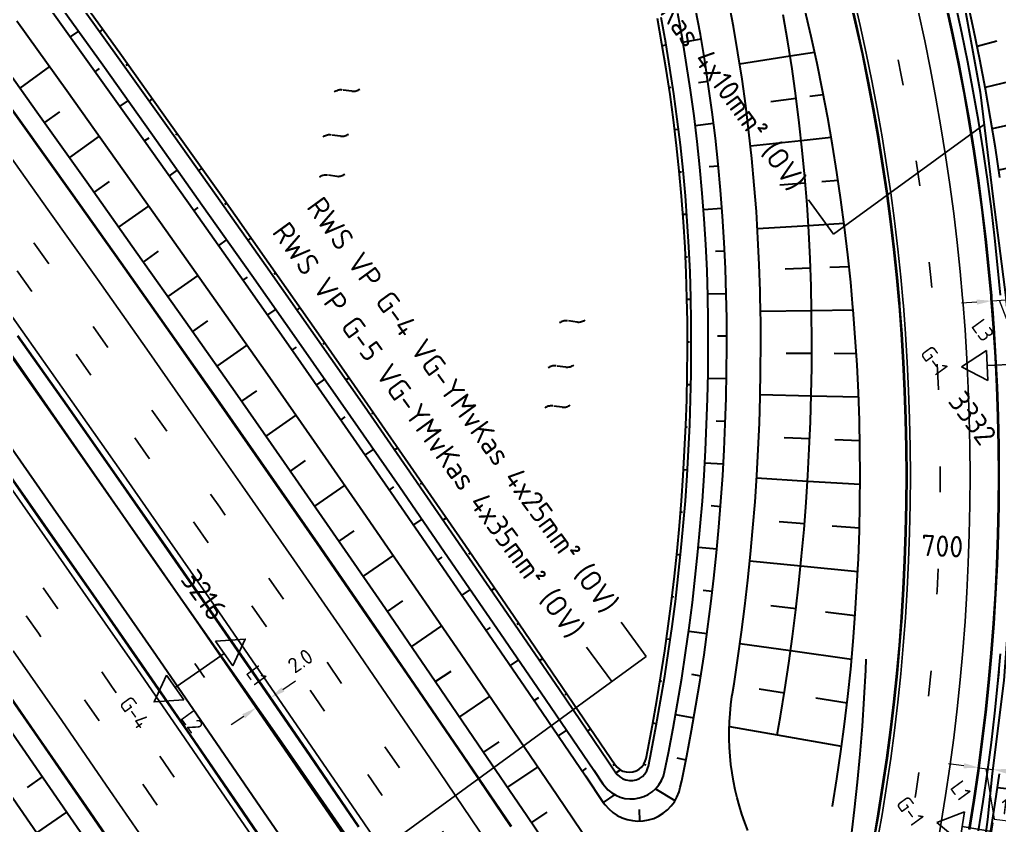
# Model space of a CAD drawing. Header units: metres. Extents: x 134219 to 139080, y 438661 to 444352.
# Drawn here: x 135551.9 to 135666.8, y 442924.6 to 443019.1 of the extents above; entities that cross this region are included whole.
import ezdxf
from ezdxf.enums import TextEntityAlignment as Align

# ---------------------------------------------------------------- set-up
doc = ezdxf.new("R2010")
doc.units = ezdxf.units.M
doc.linetypes.add('13strp', pattern=[4, 1, -3])
doc.linetypes.add('39strp', pattern=[12, 3, -9])
doc.layers.get('DEFPOINTS').update_dxf_attribs({"color": 193})
for name, color, linetype, lineweight in [('N-WE-KL-ET_LS_OV_ARMATUUR-S', 7, 'Continuous', 25), ('N-WE-KL-ET_LS_OV_ARMATUUR-T18', 1, 'Continuous', 25), ('N-WE-KL-ET_LS_OV_KABEL-G', 10, 'KL-LS-OV-N', 35), ('N-WE-KL-ET_LS_OV_KABEL-M', 7, 'Continuous', 18), ('N-WE-KL-ET_LS_OV_KABEL-T25', 7, 'Continuous', 25), ('Utd-geleiderail-nw', 8, 'glm a2ee v014$0$f2m40080', 35), ('Utd-ondergr-nw', 8, '13strp', 35)]:
    doc.layers.add(name, color=color, linetype=linetype, lineweight=lineweight)
doc.layers.add('N-WE-KL-ET_LS_OV_ARMATUUR-T25', color=2, linetype='Continuous')
doc.layers.add('Utd-weg-nw', color=8, linetype='Continuous')
doc.styles.add('alm a2ee v011$0$Iso-rtw', font='NLCS-ISO.ttf')
doc.styles.add('ISO18', font='NLCS-ISO.ttf')
doc.styles.add('ISO25', font='NLCS-ISO.ttf')
doc.styles.add('NLCS-ISO', font='NLCS-ISO.ttf')
doc.styles.add('NLCS_18', font='NLCS-ISO.ttf', dxfattribs={"height": 1.8})
doc.styles.add('NLCS_25', font='NLCS-ISO.ttf', dxfattribs={"height": 2.5})
doc.linetypes.add('glm a2ee v014$0$f2m40080', pattern='A,2,-1,[160,RTW.shx,S=0.5,R=0,X=0,Y=0],-1', length=4)
doc.linetypes.add('KL-LS-OV-N', pattern='A,4,-1,[103,NLCS.SHX,S=0.75,R=0,X=0,Y=0],-1,4,-1.5,["0V",Standard,S=1,R=0,X=0,Y=-0.5],-3', length=14.5)
doc.dimstyles.new('NLCS_t18_pijl_Dimension_l3_h1', dxfattribs={"dimtxt": 1.8, "dimasz": 1.8, "dimexe": 2, "dimexo": 2, "dimgap": 0.7, "dimtad": 1, "dimdec": 1, "dimzin": 0, "dimdsep": 46, "dimtxsty": 'NLCS_18', "dimcen": 2.5, "dimdle": 2, "dimclrd": 256, "dimclre": 256, "dimclrt": 256, "dimadec": 1, "dimazin": 0, "dimtfac": 1, "dimtdec": 1, "dimtofl": 0, "dimtmove": 1, "dimatfit": 0, "dimfxl": 0, "dimtolj": 1, "dimtzin": 0, "dimlwd": 18, "dimlwe": 18, "dimarcsym": 0})

# ---------------------------------------------------------------- blocks, each defined once
blk = doc.blocks.new('SKL-ET_OV_ARMATUUR_HD_NATRIUM_2x250W-SO (1)')
for points in [[(-3.49, -1.76), (-6.49, 0), (-3.49, 1.76)], [(-3.49, 1.76), (-3.49, -1.76)], [(3.49, -1.76), (6.49, 0), (3.49, 1.76)], [(3.49, 1.76), (3.49, -1.76)], [(-3.49, 0), (0, 0)], [(0, 1), (0, -1)], [(3.49, 0), (0, 0)]]:
    blk.add_lwpolyline(points)
at = {"layer": 'N-WE-KL-ET_LS_OV_ARMATUUR-T18', "style": 'NLCS-ISO', "flags": 1}
for tag, p in [('TYPE_ARMATUUR', (3.07, -6.82)), ('VERMOGEN_LAMP', (3.07, -10.61)), ('SPIEGELSTAND', (3.07, -14.39)), ('HOOGTE_LICHTMAST', (3.07, -18.17)), ('UITLEGGERHOEK', (3.07, -21.96)), ('TYPE_LICHTMAST', (3.07, -25.74)), ('BOTSVRIENDELIJK', (3.07, -29.53)), ('POSITIE_LICHTMAST', (3.07, -33.31)), ('KABELAANSLUITNG', (3.07, -37.1)), ('VOEDINGSPUNT', (3.07, -48.45))]:
    blk.add_attdef(tag, p, '', height=1.8, dxfattribs=at)
at = {"layer": 'N-WE-KL-ET_LS_OV_ARMATUUR-T18', "style": 'NLCS-ISO'}
for tag, p in [('FASE-AANSLUITING_1', (3.07, -40.88)), ('FASE-AANSLUITING_2', (3.07, -44.67)), ('GROEPSNUMMER', (3.07, -52.24))]:
    blk.add_attdef(tag, p, '', height=1.8, dxfattribs=at)
at = {"layer": 'N-WE-KL-ET_LS_OV_ARMATUUR-T25', "style": 'NLCS-ISO'}
for tag, p in [('MASTNUMMER', (3.07, 7.39)), ('TYPE_SYMBOOL', (3.07, 3.61))]:
    blk.add_attdef(tag, p, '', height=2.5, dxfattribs=at)
blk = doc.blocks.new('SKL-ET_OV_ARMATUUR_HD_NATRIUM_1x250W-SO (3)')
for p, q in [((6.49, 0), (3.49, 1.76)), ((3.49, -1.76), (6.49, 0))]:
    blk.add_line(p, q)
for points in [[(3.49, 1.76), (3.49, -1.76)], [(0, 1), (0, -1)], [(3.49, 0), (0, 0)]]:
    blk.add_lwpolyline(points)
at = {"layer": 'N-WE-KL-ET_LS_OV_ARMATUUR-T18', "style": 'ISO18', "flags": 1}
for tag, p in [('TYPE_ARMATUUR', (3.07, -6.82)), ('VERMOGEN_LAMP', (3.07, -10.61)), ('SPIEGELSTAND', (3.07, -14.39)), ('HOOGTE_LICHTMAST', (3.07, -18.17)), ('UITLEGGERHOEK', (3.07, -21.96)), ('TYPE_LICHTMAST', (3.07, -25.74)), ('BOTSVRIENDELIJK', (3.07, -29.53)), ('POSITIE_LICHTMAST', (3.07, -33.31)), ('KABELAANSLUITNG', (3.07, -37.1)), ('VOEDINGSPUNT', (3.07, -44.67))]:
    blk.add_attdef(tag, p, '', height=1.8, dxfattribs=at)
at = {"layer": 'N-WE-KL-ET_LS_OV_ARMATUUR-T18', "style": 'ISO18'}
for tag, p in [('FASE-AANSLUITING_1', (3.07, -40.88)), ('GROEPSNUMMER', (3.07, -48.45))]:
    blk.add_attdef(tag, p, '', height=1.8, dxfattribs=at)
at = {"layer": 'N-WE-KL-ET_LS_OV_ARMATUUR-T25', "style": 'ISO25'}
for tag, p in [('MASTNUMMER', (3.07, 7.39)), ('TYPE_SYMBOOL', (3.07, 3.61))]:
    blk.add_attdef(tag, p, '', height=2.5, dxfattribs=at)
blk = doc.blocks.new('*D458')
at = {"layer": 'DEFPOINTS', "color": 0, "transparency": 16777216}
for p in [(135581.29, 442939.57), (135579.66, 442938.45), (135579.66, 442938.45)]:
    blk.add_point(p, dxfattribs=at)
at = {"layer": 'N-WE-KL-ET_LS_OV_KABEL-M', "lineweight": 18, "transparency": 16777216}
for p, q in [((135581.29, 442939.57), (135580.16, 442941.22)), ((135579.66, 442938.45), (135578.53, 442940.1))]:
    blk.add_line(p, q, dxfattribs=at)
at = {"layer": 'N-WE-KL-ET_LS_OV_KABEL-M', "linetype": 'Continuous', "lineweight": 18, "transparency": 16777216}
for p, q in [((135582.77, 442940.59), (135584.26, 442941.61)), ((135578.17, 442937.43), (135576.69, 442936.42))]:
    blk.add_line(p, q, dxfattribs=at)
at = {"layer": 'N-WE-KL-ET_LS_OV_KABEL-M', "transparency": 16777216}
for points in [[(135582.6, 442940.84), (135582.94, 442940.34), (135581.29, 442939.57)], [(135578, 442937.68), (135578.34, 442937.19), (135579.66, 442938.45)]]:
    blk.add_solid(points, dxfattribs=at)
at = {"layer": 'N-WE-KL-ET_LS_OV_KABEL-M', "transparency": 16777216, "insert": (135584.82, 442943.94), "char_height": 1.8, "attachment_point": 5, "rotation": 34.4553, "style": 'NLCS_18'}
blk.add_mtext('\\A1;2.0', dxfattribs=at)
blk = doc.blocks.new('*D469')
at = {"layer": 'DEFPOINTS', "color": 0, "transparency": 16777216}
for p in [(135665.94, 442986.16), (135667.57, 442986.29), (135667.57, 442986.29)]:
    blk.add_point(p, dxfattribs=at)
at = {"layer": 'N-WE-KL-ET_LS_OV_KABEL-M', "linetype": 'Continuous', "lineweight": 18, "transparency": 16777216}
for p, q in [((135664.15, 442986.01), (135662.36, 442985.87)), ((135665.94, 442986.16), (135667.57, 442986.29)), ((135666.76, 442986.23), (135668.94, 442980.64)), ((135669.36, 442986.44), (135671.16, 442986.59)), ((135668.94, 442980.64), (135672.67, 442980.94))]:
    blk.add_line(p, q, dxfattribs=at)
at = {"layer": 'N-WE-KL-ET_LS_OV_KABEL-M', "lineweight": 18, "transparency": 16777216}
for p, q in [((135665.94, 442986.16), (135666.11, 442984.17)), ((135667.57, 442986.29), (135667.73, 442984.3))]:
    blk.add_line(p, q, dxfattribs=at)
at = {"layer": 'N-WE-KL-ET_LS_OV_KABEL-M', "transparency": 16777216}
for points in [[(135664.13, 442986.31), (135664.17, 442985.71), (135665.94, 442986.16)], [(135669.34, 442986.74), (135669.39, 442986.14), (135667.57, 442986.29)]]:
    blk.add_solid(points, dxfattribs=at)
at = {"layer": 'N-WE-KL-ET_LS_OV_KABEL-M', "transparency": 16777216, "insert": (135670.68, 442982.38), "char_height": 1.8, "attachment_point": 5, "rotation": 4.6684, "style": 'NLCS_18'}
blk.add_mtext('\\A1;1.6', dxfattribs=at)
blk = doc.blocks.new('*D470')
at = {"layer": 'DEFPOINTS', "color": 0, "transparency": 16777216}
for p in [(135664.42, 442931.41), (135666.02, 442931.2), (135666.02, 442931.2)]:
    blk.add_point(p, dxfattribs=at)
at = {"layer": 'N-WE-KL-ET_LS_OV_KABEL-M', "linetype": 'Continuous', "lineweight": 18, "transparency": 16777216}
for p, q in [((135662.64, 442931.64), (135660.85, 442931.87)), ((135664.42, 442931.41), (135666.02, 442931.2)), ((135665.22, 442931.3), (135666.2, 442925.38)), ((135667.81, 442930.97), (135669.59, 442930.74)), ((135666.2, 442925.38), (135669.91, 442924.9))]:
    blk.add_line(p, q, dxfattribs=at)
at = {"layer": 'N-WE-KL-ET_LS_OV_KABEL-M', "lineweight": 18, "transparency": 16777216}
for p, q in [((135664.42, 442931.41), (135664.17, 442929.42)), ((135666.02, 442931.2), (135665.77, 442929.22))]:
    blk.add_line(p, q, dxfattribs=at)
at = {"layer": 'N-WE-KL-ET_LS_OV_KABEL-M', "transparency": 16777216}
for points in [[(135662.68, 442931.94), (135662.6, 442931.34), (135664.42, 442931.41)], [(135667.85, 442931.27), (135667.77, 442930.67), (135666.02, 442931.2)]]:
    blk.add_solid(points, dxfattribs=at)
at = {"layer": 'N-WE-KL-ET_LS_OV_KABEL-M', "transparency": 16777216, "insert": (135668.26, 442926.73), "char_height": 1.8, "attachment_point": 5, "rotation": 352.6391, "style": 'NLCS_18'}
blk.add_mtext('\\A1;1.6', dxfattribs=at)
blk = doc.blocks.new('Dwm A2 aanvulling$0$A$C32883349')
at = {"layer": 'Utd-ondergr-nw'}
blk.add_line((-1.82, 0.37), (-2.44, 1.31), dxfattribs=at)
for centre, start, end in [((-3.53, 0.59), 33.3445, 123.3445), ((-0.72, 1.1), 213.3445, 303.3445)]:
    blk.add_arc(centre, 1.31, start, end, dxfattribs=at)

msp = doc.modelspace()

# ---------------------------------------------------------------- linework, layer by layer
at = {"layer": 'N-WE-KL-ET_LS_OV_KABEL-G', "flags": 128}
for points, elevation in [([(135028.79, 443628.21), (135029.43, 443628.5), (135031.21, 443626.78), (135031.77, 443626.04), (135031.72, 443624.46), (135052.28, 443604.28), (135079.83, 443576.7), (135079.68, 443576.86), (135107.02, 443546.27), (135128.47, 443521.4), (135135.83, 443512.88), (135160.14, 443483.99), (135177.3, 443462.48), (135198.67, 443435.94), (135200.35, 443433.58), (135206.96, 443425.68), (135215.59, 443414.76), (135229.59, 443396.5), (135246.51, 443374.99), (135246.49, 443375.01), (135294.88, 443312.89), (135333.29, 443263.09), (135371.73, 443213.18), (135406.65, 443167.97), (135427.92, 443140.4), (135453.98, 443108.38), (135454.93, 443105.99), (135457.2, 443102.6), (135480.28, 443072.39), (135496.14, 443052.17), (135531.45, 443005.87), (135550.73, 442980.13), (135566.75, 442957.09), (135582.35, 442934.84), (135591.75, 442921.24), (135600.66, 442908.47), (135623.1, 442873.1), (135810.94, 442567.72), (135811.57, 442566.24), (135890, 442440.49), (135917.51, 442397.79), (135918.36, 442396.37), (135921.31, 442391.57), (135924.12, 442387.09), (135993.39, 442276.1), (135998.09, 442268.15), (136009.98, 442249.34), (136029.66, 442217.44), (136035.64, 442207.92), (136051.53, 442183.81), (136063.88, 442163.96), (136083.42, 442134.87), (136087.68, 442128.39), (136098.45, 442110.21), (136094.16, 442107.28)], 1.81), ([(135534.25, 443194.91), (135548.63, 443183.68), (135562.68, 443172.28), (135575.34, 443161.79), (135583.92, 443154.39), (135599.1, 443139.3), (135612.36, 443124.54), (135619.45, 443115.24), (135626.08, 443105.74), (135632.93, 443095.16), (135638.73, 443085.11), (135643.41, 443076.02), (135645.64, 443070.97), (135648.99, 443063.2), (135654.23, 443050.37), (135657.48, 443040.93), (135660.37, 443031.63), (135662.15, 443023.75), (135664.54, 443010.62), (135666.07, 442998.1), (135667.54, 442986.57), (135668.36, 442978.22), (135668.73, 442965.04), (135668.21, 442953.88), (135667.34, 442941.62), (135665.96, 442930.74), (135665.4, 442925.32), (135664.56, 442918.86), (135663.37, 442912.71), (135661.63, 442905.85), (135660.04, 442900.28), (135659.23, 442899.5), (135649.78, 442871.84), (135635.93, 442842.83)], 2.21)]:
    msp.add_lwpolyline(points, dxfattribs=dict(at, elevation=elevation))
at = {"layer": 'N-WE-KL-ET_LS_OV_KABEL-T25'}
for p, q in [((135665, 443006.83), (135647.36, 442993.98)), ((135647.36, 442993.98), (135644.41, 442998.02)), ((135625.38, 442944.45), (135622.43, 442948.49)), ((135621.33, 442941.51), (135618.39, 442945.55)), ((135625.38, 442944.45), (135592.34, 442920.39))]:
    msp.add_line(p, q, dxfattribs=at)
at = {"layer": 'Utd-geleiderail-nw', "linetype": 'Continuous', "flags": 128}
for points in [[(135666.92, 442986.83), (135666.63, 442990.03), (135666.27, 442993.5), (135665.86, 442996.96), (135665.4, 443000.42), (135664.89, 443003.87), (135664.34, 443007.31), (135663.74, 443010.74), (135663.09, 443014.17), (135662.39, 443017.58), (135661.65, 443020.99)], [(135550.03, 442980.92), (135555.8, 442972.74), (135561.55, 442964.55), (135567.28, 442956.34), (135572.98, 442948.12), (135578.67, 442939.89), (135584.34, 442931.64), (135589.98, 442923.38)], [(135550.73, 442969.18), (135556.47, 442961), (135562.19, 442952.8), (135567.89, 442944.59), (135573.56, 442936.37), (135579.22, 442928.14), (135584.86, 442919.89)], [(135666.63, 442941.29), (135666.94, 442944.76)], [(135649.05, 442920.23), (135649.06, 442920.57), (135649.41, 442923.19), (135649.53, 442924.13), (135649.81, 442926.45), (135650.16, 442929.72), (135650.47, 442932.99), (135650.73, 442936.27), (135650.95, 442939.55), (135651.12, 442942.83), (135651.17, 442944.14)], [(135664.34, 442924.02), (135664.89, 442927.45), (135665.4, 442930.9), (135665.86, 442934.36), (135666.27, 442937.82), (135666.63, 442941.29), (135666.76, 442942.7)]]:
    msp.add_lwpolyline(points, dxfattribs=at)
at = {"layer": 'Utd-ondergr-nw', "linetype": 'Continuous', "flags": 128}
for points in [[(135441.37, 443086), (135447.04, 443078.57), (135453.06, 443070.65), (135459.05, 443062.72), (135465.03, 443054.77), (135470.98, 443046.8), (135476.91, 443038.82), (135482.83, 443030.83), (135488.72, 443022.82), (135494.6, 443014.79), (135500.45, 443006.75), (135506.28, 442998.7), (135508.61, 442995.47), (135509.19, 442994.67), (135512.1, 442990.63), (135517.89, 442982.55), (135523.66, 442974.45), (135529.42, 442966.34), (135535.15, 442958.21), (135540.86, 442950.07), (135546.55, 442941.92), (135552.22, 442933.75), (135557.88, 442925.57), (135563.51, 442917.37)], [(135438.95, 443082.09), (135443.62, 443075.97), (135449.63, 443068.06), (135455.62, 443060.13), (135461.58, 443052.19), (135467.53, 443044.23), (135473.46, 443036.26), (135479.37, 443028.27), (135485.25, 443020.27), (135491.12, 443012.26), (135496.97, 443004.23), (135502.8, 442996.18), (135505.12, 442992.96), (135505.7, 442992.15), (135508.6, 442988.12), (135514.39, 442980.05), (135520.16, 442971.96), (135525.91, 442963.86), (135531.63, 442955.74), (135537.34, 442947.61), (135543.02, 442939.46), (135548.69, 442931.3), (135554.33, 442923.13)], [(135547.55, 443040.96), (135553.47, 443032.79), (135555.83, 443029.51), (135554.81, 443027.54), (135557.76, 443023.45), (135563.63, 443015.25), (135569.49, 443007.04), (135575.32, 442998.81), (135581.14, 442990.57), (135586.93, 442982.31), (135592.7, 442974.04), (135598.45, 442965.76), (135604.18, 442957.46), (135609.89, 442949.15), (135615.58, 442940.82), (135621.25, 442932.48), (135621.74, 442931.76)], [(135551.5, 443031.36), (135553.86, 443028.09), (135554.45, 443027.28), (135557.39, 443023.18), (135563.27, 443014.99), (135569.12, 443006.78), (135574.95, 442998.55), (135580.77, 442990.31), (135586.56, 442982.06), (135592.33, 442973.79), (135598.08, 442965.5), (135603.81, 442957.21), (135609.52, 442948.89), (135615.21, 442940.57), (135620.88, 442932.23), (135621.83, 442930.82)], [(135549.88, 443030.19), (135552.24, 443026.92), (135552.82, 443026.11), (135555.77, 443022.02), (135561.64, 443013.82), (135567.49, 443005.62), (135573.32, 442997.4), (135579.13, 442989.16), (135584.92, 442980.91), (135590.69, 442972.64), (135596.44, 442964.37), (135602.17, 442956.07), (135607.87, 442947.76), (135613.56, 442939.44), (135619.22, 442931.11), (135620.31, 442929.5)], [(135551.87, 443025.42), (135554.81, 443021.33), (135560.68, 443013.14), (135566.53, 443004.93), (135572.36, 442996.71), (135578.17, 442988.48), (135583.96, 442980.23), (135589.72, 442971.97), (135595.47, 442963.69), (135601.19, 442955.4), (135606.9, 442947.1), (135612.58, 442938.78), (135618.25, 442930.44), (135620.35, 442927.34)], [(135652.18, 442923.67), (135652.58, 442925.99), (135653.11, 442929.27), (135653.59, 442932.55), (135654.03, 442935.85), (135654.42, 442939.15), (135654.77, 442942.45), (135655.07, 442945.76), (135655.32, 442949.07), (135655.53, 442952.38), (135655.69, 442955.7), (135655.8, 442959.02), (135655.87, 442962.34), (135655.9, 442965.66), (135655.87, 442968.98), (135655.8, 442972.3), (135655.69, 442975.62), (135655.53, 442978.94), (135655.32, 442982.25), (135655.07, 442985.56), (135655.05, 442985.83), (135654.77, 442988.87), (135654.42, 442992.18), (135654.03, 442995.47), (135653.6, 442998.77), (135653.11, 443002.05), (135652.58, 443005.33), (135652.01, 443008.6), (135651.39, 443011.87), (135650.73, 443015.12), (135650.02, 443018.36), (135649.26, 443021.6)], [(135652.25, 442923.65), (135652.65, 442925.98), (135653.18, 442929.26), (135653.66, 442932.54), (135654.1, 442935.84), (135654.49, 442939.14), (135654.84, 442942.44), (135655.13, 442945.75), (135655.39, 442949.06), (135655.6, 442952.38), (135655.76, 442955.7), (135655.87, 442959.02), (135655.94, 442962.34), (135655.97, 442965.66), (135655.94, 442968.98), (135655.87, 442972.3), (135655.76, 442975.62), (135655.6, 442978.94), (135655.39, 442982.26), (135655.14, 442985.57), (135655.12, 442985.83), (135654.84, 442988.88), (135654.49, 442992.18), (135654.1, 442995.48), (135653.66, 442998.78), (135653.18, 443002.06), (135652.65, 443005.34), (135652.08, 443008.62), (135651.46, 443011.88), (135650.8, 443015.13), (135650.09, 443018.38), (135649.33, 443021.62)], [(135620.35, 442927.34), (135620.56, 442927.05), (135620.99, 442926.58), (135621.46, 442926.16), (135621.99, 442925.81), (135622.56, 442925.53), (135623.15, 442925.33), (135623.77, 442925.2), (135624.4, 442925.15), (135625.03, 442925.18), (135625.66, 442925.28), (135626.26, 442925.47), (135626.84, 442925.73), (135627.37, 442926.06), (135627.87, 442926.46), (135628.3, 442926.92), (135628.68, 442927.42), (135628.99, 442927.97), (135629.23, 442928.56), (135629.38, 442929.11), (135629.54, 442929.87), (135630.13, 442932.81), (135630.69, 442935.76), (135631.21, 442938.71), (135631.7, 442941.68), (135632.16, 442944.65), (135632.58, 442947.64), (135632.96, 442950.62), (135633.31, 442953.62), (135633.62, 442956.62), (135633.9, 442959.63), (135634.14, 442962.64), (135634.35, 442965.66), (135634.52, 442968.69), (135634.65, 442971.72), (135634.75, 442974.75), (135634.81, 442977.79), (135634.83, 442980.83), (135634.82, 442983.87), (135634.82, 442984.12), (135634.77, 442986.92), (135634.67, 442989.97), (135634.53, 442993.02), (135634.34, 442996.08), (135634.1, 442999.13), (135633.82, 443002.18), (135633.49, 443005.22), (135633.12, 443008.27), (135632.7, 443011.31), (135632.24, 443014.35), (135631.73, 443017.38), (135631.17, 443020.41)], [(135637.3, 442924.06), (135636.94, 442924.99), (135636.61, 442925.94), (135636.31, 442926.89), (135636.05, 442927.86), (135635.82, 442928.83), (135635.62, 442929.81), (135635.45, 442930.8), (135635.32, 442931.79), (135635.22, 442932.78), (135635.15, 442933.78), (135635.12, 442934.78), (135635.11, 442935.78), (135635.15, 442936.78), (135635.21, 442937.78), (135635.31, 442938.77), (135635.44, 442939.76), (135635.5, 442940.11), (135635.68, 442941.24), (135636.14, 442944.27), (135636.56, 442947.3), (135636.95, 442950.35), (135637.3, 442953.4), (135637.62, 442956.45), (135637.9, 442959.52), (135638.14, 442962.59), (135638.35, 442965.66), (135638.51, 442968.74), (135638.65, 442971.83), (135638.74, 442974.92), (135638.8, 442978.01), (135638.82, 442981.11), (135638.81, 442984.21), (135638.8, 442984.45), (135638.75, 442987.31), (135638.64, 442990.42), (135638.49, 442993.52), (135638.3, 442996.63), (135638.05, 442999.73), (135637.77, 443002.84), (135637.43, 443005.94), (135637.05, 443009.04), (135636.62, 443012.14), (135636.14, 443015.23), (135635.62, 443018.32), (135635.05, 443021.4)], [(135663.25, 442924.19), (135663.8, 442927.62), (135664.31, 442931.06), (135664.76, 442934.5), (135665.17, 442937.94), (135665.53, 442941.4), (135665.85, 442944.85), (135666.11, 442948.32), (135666.33, 442951.78), (135666.5, 442955.25), (135666.62, 442958.72), (135666.69, 442962.19), (135666.72, 442965.66), (135666.69, 442969.13), (135666.62, 442972.6), (135666.5, 442976.07), (135666.33, 442979.54), (135666.11, 442983), (135665.85, 442986.46), (135665.83, 442986.74), (135665.54, 442989.92), (135665.18, 442993.37), (135664.77, 442996.82), (135664.31, 443000.26), (135663.81, 443003.7), (135663.26, 443007.13), (135662.66, 443010.54), (135662.01, 443013.96), (135661.31, 443017.36), (135660.57, 443020.75)], [(135663.32, 442924.18), (135663.87, 442927.61), (135664.38, 442931.05), (135664.83, 442934.49), (135665.24, 442937.94), (135665.6, 442941.39), (135665.92, 442944.85), (135666.18, 442948.31), (135666.4, 442951.78), (135666.57, 442955.25), (135666.69, 442958.72), (135666.76, 442962.19), (135666.79, 442965.66), (135666.76, 442969.13), (135666.69, 442972.6), (135666.57, 442976.07), (135666.4, 442979.54), (135666.18, 442983.01), (135665.92, 442986.47), (135665.9, 442986.74), (135665.61, 442989.93), (135665.25, 442993.38), (135664.84, 442996.83), (135664.38, 443000.27), (135663.88, 443003.71), (135663.32, 443007.14), (135662.72, 443010.56), (135662.08, 443013.97), (135661.38, 443017.37), (135660.64, 443020.76)], [(135666.84, 443000.62), (135666.33, 443004.09), (135665.77, 443007.55), (135665.16, 443011), (135664.51, 443014.45), (135663.81, 443017.88), (135663.06, 443021.31)], [(135620.31, 442929.5), (135620.51, 442929.23), (135620.89, 442928.82), (135621.33, 442928.46), (135621.82, 442928.17), (135622.34, 442927.95), (135622.89, 442927.81), (135623.45, 442927.75), (135624.01, 442927.76), (135624.57, 442927.86), (135625.11, 442928.03), (135625.62, 442928.28), (135626.09, 442928.59), (135626.51, 442928.97), (135626.87, 442929.41), (135627.17, 442929.89), (135627.39, 442930.4), (135627.54, 442930.94), (135627.98, 442933.14), (135628.54, 442936.06), (135629.06, 442938.99), (135629.54, 442941.92), (135629.99, 442944.87), (135630.41, 442947.82), (135630.79, 442950.77), (135631.14, 442953.74), (135631.45, 442956.71), (135631.72, 442959.69), (135631.97, 442962.67), (135632.17, 442965.66), (135632.34, 442968.66), (135632.47, 442971.66), (135632.57, 442974.66), (135632.64, 442977.67), (135632.66, 442980.68), (135632.65, 442983.69), (135632.65, 442983.93), (135632.6, 442986.71), (135632.51, 442989.73), (135632.37, 442992.75), (135632.18, 442995.77), (135631.95, 442998.8), (135631.68, 443001.82), (135631.35, 443004.83), (135630.99, 443007.85), (135630.58, 443010.86), (135630.12, 443013.87), (135629.62, 443016.87), (135629.07, 443019.87)], [(135621.74, 442931.76), (135621.99, 442931.46), (135622.3, 442931.21), (135622.65, 442931.02), (135623.04, 442930.91), (135623.44, 442930.88), (135623.83, 442930.93), (135624.21, 442931.05), (135624.56, 442931.25), (135624.86, 442931.52), (135625.1, 442931.83), (135625.27, 442932.19), (135625.36, 442932.49), (135625.56, 442933.51), (135626.11, 442936.4), (135626.63, 442939.29), (135627.11, 442942.19), (135627.56, 442945.1), (135627.97, 442948.02), (135628.35, 442950.95), (135628.69, 442953.88), (135629, 442956.81), (135629.28, 442959.76), (135629.52, 442962.71), (135629.72, 442965.66), (135629.89, 442968.62), (135630.03, 442971.59), (135630.13, 442974.56), (135630.19, 442977.53), (135630.22, 442980.51), (135630.21, 442983.49), (135630.21, 442983.73), (135630.16, 442986.47), (135630.07, 442989.46), (135629.94, 442992.45), (135629.76, 442995.44), (135629.53, 442998.42), (135629.26, 443001.41), (135628.94, 443004.39), (135628.58, 443007.38), (135628.18, 443010.35), (135627.73, 443013.33), (135627.23, 443016.3), (135626.69, 443019.26)], [(135621.83, 442930.82), (135621.98, 442930.63), (135622.28, 442930.34), (135622.62, 442930.12), (135623, 442929.97), (135623.41, 442929.9), (135623.81, 442929.91), (135624.21, 442929.99), (135624.59, 442930.16), (135624.93, 442930.39), (135625.21, 442930.68), (135625.44, 442931.03), (135625.59, 442931.4), (135625.63, 442931.57), (135626.01, 442933.44), (135626.56, 442936.34), (135627.07, 442939.24), (135627.56, 442942.14), (135628, 442945.06), (135628.42, 442947.98), (135628.8, 442950.91), (135629.14, 442953.85), (135629.45, 442956.79), (135629.73, 442959.74), (135629.97, 442962.7), (135630.17, 442965.66), (135630.34, 442968.63), (135630.48, 442971.6), (135630.57, 442974.58), (135630.64, 442977.56), (135630.67, 442980.54), (135630.66, 442983.53), (135630.66, 442983.76), (135630.61, 442986.52), (135630.52, 442989.51), (135630.38, 442992.5), (135630.2, 442995.5), (135629.98, 442998.49), (135629.7, 443001.48), (135629.39, 443004.47), (135629.03, 443007.46), (135628.62, 443010.45), (135628.17, 443013.43), (135627.67, 443016.4), (135627.13, 443019.38)], [(135640.75, 442935.26), (135641.14, 442937.47), (135641.64, 442940.57), (135642.11, 442943.68), (135642.54, 442946.8), (135642.94, 442949.93), (135643.29, 442953.06), (135643.61, 442956.2), (135643.9, 442959.35), (135644.14, 442962.5), (135644.35, 442965.66), (135644.51, 442968.82), (135644.64, 442971.99), (135644.74, 442975.17), (135644.79, 442978.34), (135644.81, 442981.52), (135644.78, 442984.71), (135644.78, 442984.96), (135644.72, 442987.89), (135644.61, 442991.08), (135644.45, 442994.27), (135644.24, 442997.46), (135643.99, 443000.65), (135643.68, 443003.83), (135643.33, 443007.02), (135642.93, 443010.2), (135642.49, 443013.38), (135641.99, 443016.55), (135641.45, 443019.72)], [(135647.22, 442926.86), (135647.23, 442926.89), (135647.74, 442930.1), (135648.21, 442933.31), (135648.64, 442936.52), (135649.02, 442939.75), (135649.36, 442942.98), (135649.65, 442946.21), (135649.9, 442949.44), (135650.1, 442952.68), (135650.26, 442955.93), (135650.38, 442959.17), (135650.44, 442962.41), (135650.47, 442965.66), (135650.44, 442968.91), (135650.38, 442972.15), (135650.26, 442975.4), (135650.11, 442978.64), (135649.9, 442981.88), (135649.66, 442985.11), (135649.63, 442985.37), (135649.36, 442988.35), (135649.03, 442991.57), (135648.64, 442994.8), (135648.22, 442998.01), (135647.75, 443001.23), (135647.23, 443004.43), (135646.67, 443007.63), (135646.06, 443010.82), (135645.42, 443014), (135644.72, 443017.17), (135643.99, 443020.33)], [(135551.56, 443018.99), (135557.43, 443010.81), (135563.27, 443002.62), (135569.09, 442994.4), (135574.9, 442986.18), (135580.68, 442977.94), (135586.44, 442969.69), (135592.18, 442961.42), (135597.9, 442953.13), (135603.6, 442944.84), (135609.28, 442936.52), (135614.94, 442928.2), (135620.57, 442919.86)], [(135558.79, 443017.8), (135557.83, 443017.11)], [(135561.3, 443017.72), (135561.67, 443017.99)], [(135548.07, 443016.48), (135553.93, 443008.31), (135559.77, 443000.12), (135565.58, 442991.92), (135571.38, 442983.7), (135577.16, 442975.47), (135582.91, 442967.23), (135588.65, 442958.97), (135594.36, 442950.69), (135600.05, 442942.41), (135605.73, 442934.1), (135611.38, 442925.79), (135617.01, 442917.46)], [(135627.71, 443016.14), (135627.27, 443016.07)], [(135627.71, 443016.14), (135627.27, 443016.07)], [(135627.71, 443016.14), (135627.27, 443016.07)], [(135629.68, 443016.5), (135631.82, 443016.87)], [(135666.5, 443016.6), (135664.2, 443015.99)], [(135546.24, 443015.17), (135552.1, 443007), (135557.93, 442998.82), (135563.75, 442990.62), (135569.54, 442982.41), (135575.31, 442974.18), (135581.06, 442965.94), (135586.8, 442957.69), (135592.51, 442949.42), (135598.2, 442941.13), (135603.87, 442932.84), (135609.51, 442924.52)], [(135546.3, 443015.21), (135552.16, 443007.04), (135557.99, 442998.86), (135563.8, 442990.66), (135569.6, 442982.45), (135575.37, 442974.22), (135581.12, 442965.98), (135586.85, 442957.73), (135592.56, 442949.46), (135598.25, 442941.17), (135603.92, 442932.88), (135609.57, 442924.56)], [(135636.33, 443013.97), (135642.25, 443014.89)], [(135642.25, 443014.89), (135645.12, 443015.33)], [(135555.41, 443013.63), (135551.91, 443011.12)], [(135564.4, 443013.79), (135564.58, 443013.92)], [(135561.22, 443013.39), (135560.74, 443013.05)], [(135670.03, 443012.36), (135665.13, 443011.17)], [(135628.28, 443011.17), (135628.06, 443011.14)], [(135628.28, 443011.17), (135628.06, 443011.14)], [(135628.28, 443011.17), (135628.06, 443011.14)], [(135631.53, 443011.77), (135632.61, 443011.93)], [(135644.56, 443010.15), (135646.15, 443010.36)], [(135564.61, 443009.66), (135563.65, 443008.98)], [(135567.12, 443009.59), (135567.48, 443009.85)], [(135640, 443009.55), (135642.97, 443009.94)], [(135556.57, 443008.31), (135554.82, 443007.06)], [(135631.13, 443006.71), (135633.28, 443006.98)], [(135668.57, 443006.91), (135665.97, 443006.32)], [(135561.23, 443005.48), (135557.73, 443002.99)], [(135570.2, 443005.64), (135570.38, 443005.77)], [(135629.17, 443006.25), (135628.73, 443006.2)], [(135629.17, 443006.25), (135628.73, 443006.2)], [(135629.17, 443006.25), (135628.73, 443006.2)], [(135567.03, 443005.25), (135566.55, 443004.91)], [(135637.6, 443004.33), (135643.56, 443004.98)], [(135643.56, 443004.98), (135647.07, 443005.36)], [(135632.76, 443001.9), (135633.84, 443002.01)], [(135672.22, 443002.6), (135666.71, 443001.47)], [(135570.4, 443001.51), (135569.44, 443000.83)], [(135572.91, 443001.43), (135573.28, 443001.69)], [(135629.5, 443001.26), (135629.28, 443001.24)], [(135629.5, 443001.26), (135629.28, 443001.24)], [(135629.5, 443001.26), (135629.28, 443001.24)], [(135562.38, 443000.16), (135560.63, 442998.91)], [(135641.06, 442999.75), (135644.04, 443000)], [(135645.96, 443000.16), (135647.88, 443000.32)], [(135575.98, 442997.48), (135576.17, 442997.61)], [(135567.03, 442997.32), (135563.52, 442994.83)], [(135572.81, 442997.1), (135572.33, 442996.76)], [(135630.14, 442996.3), (135629.69, 442996.27)], [(135630.14, 442996.3), (135629.69, 442996.27)], [(135630.14, 442996.3), (135629.69, 442996.27)], [(135632.1, 442996.86), (135634.26, 442997.03)], [(135644.4, 442995.01), (135648.58, 442995.27)], [(135638.42, 442994.65), (135644.4, 442995.01)], [(135576.18, 442993.35), (135575.21, 442992.67)], [(135578.68, 442993.27), (135579.05, 442993.53)], [(135568.16, 442991.99), (135566.41, 442990.75)], [(135633.49, 442991.98), (135634.57, 442992.04)], [(135630.21, 442991.3), (135629.99, 442991.29)], [(135630.21, 442991.3), (135629.99, 442991.29)], [(135630.21, 442991.3), (135629.99, 442991.29)], [(135581.74, 442989.31), (135581.93, 442989.44)], [(135641.66, 442989.91), (135644.65, 442990.02)], [(135646.91, 442990.1), (135649.17, 442990.19)], [(135572.8, 442989.14), (135569.29, 442986.67)], [(135578.58, 442988.93), (135578.09, 442988.59)], [(135632.59, 442986.98), (135634.76, 442987.04)], [(135630.62, 442986.31), (135630.17, 442986.3)], [(135630.62, 442986.31), (135630.17, 442986.3)], [(135630.62, 442986.31), (135630.17, 442986.3)], [(135581.93, 442985.17), (135580.96, 442984.5)], [(135584.43, 442985.09), (135584.8, 442985.35)], [(135638.79, 442984.93), (135644.78, 442985.02)], [(135644.78, 442985.02), (135649.66, 442985.09)], [(135573.93, 442983.82), (135572.17, 442982.58)], [(135551.65, 442982.06), (135557.42, 442973.88), (135563.17, 442965.69), (135568.9, 442957.48), (135574.61, 442949.25), (135580.3, 442941.01), (135585.97, 442932.76), (135591.62, 442924.49)], [(135551.7, 442982.1), (135557.48, 442973.92), (135563.23, 442965.73), (135568.96, 442957.52), (135574.67, 442949.29), (135580.36, 442941.05), (135586.03, 442932.8), (135591.68, 442924.53)], [(135630.44, 442981.31), (135630.22, 442981.31)], [(135630.44, 442981.31), (135630.22, 442981.31)], [(135630.44, 442981.31), (135630.22, 442981.31)], [(135633.74, 442982.04), (135634.83, 442982.04)], [(135578.56, 442980.96), (135575.04, 442978.49)], [(135584.32, 442980.74), (135583.84, 442980.4)], [(135587.49, 442981.12), (135587.67, 442981.25)], [(135641.81, 442980.04), (135644.8, 442980.02)], [(135647.41, 442980.01), (135650.02, 442980)], [(135587.66, 442976.98), (135586.7, 442976.3)], [(135590.16, 442976.89), (135590.53, 442977.15)], [(135632.62, 442977.08), (135634.79, 442977.04)], [(135579.67, 442975.62), (135577.91, 442974.39)], [(135630.61, 442976.31), (135630.16, 442976.32)], [(135630.61, 442976.31), (135630.16, 442976.32)], [(135630.61, 442976.31), (135630.16, 442976.32)], [(135638.75, 442975.16), (135644.73, 442975.02)], [(135644.73, 442975.02), (135650.28, 442974.89)], [(135584.3, 442972.75), (135580.77, 442970.29)], [(135590.04, 442972.54), (135589.56, 442972.21)], [(135593.21, 442972.92), (135593.39, 442973.05)], [(135633.57, 442972.08), (135634.66, 442972.04)], [(135630.24, 442971.32), (135630.01, 442971.33)], [(135630.24, 442971.32), (135630.01, 442971.33)], [(135630.24, 442971.32), (135630.01, 442971.33)], [(135641.57, 442970.15), (135644.56, 442970.02)], [(135647.49, 442969.9), (135650.43, 442969.77)], [(135593.38, 442968.77), (135592.41, 442968.1)], [(135595.87, 442968.68), (135596.24, 442968.94)], [(135549.05, 442968), (135554.79, 442959.82), (135560.5, 442951.63), (135566.2, 442943.43), (135571.88, 442935.21), (135577.53, 442926.98), (135583.16, 442918.73)], [(135549.11, 442968.04), (135554.85, 442959.86), (135560.56, 442951.67), (135566.26, 442943.47), (135571.93, 442935.25), (135577.59, 442927.02), (135583.22, 442918.77)], [(135585.4, 442967.42), (135583.63, 442966.19)], [(135630.21, 442966.32), (135629.76, 442966.35)], [(135630.21, 442966.32), (135629.76, 442966.35)], [(135630.21, 442966.32), (135629.76, 442966.35)], [(135632.26, 442967.17), (135634.42, 442967.05)], [(135638.33, 442965.4), (135644.3, 442965.03)], [(135590.02, 442964.53), (135586.48, 442962.08)], [(135595.74, 442964.33), (135595.26, 442963.99)], [(135598.91, 442964.7), (135599.09, 442964.83)], [(135644.3, 442965.03), (135650.46, 442964.65)], [(135633.01, 442962.14), (135634.09, 442962.06)], [(135601.56, 442960.46), (135601.94, 442960.72)], [(135629.63, 442961.35), (135629.41, 442961.37)], [(135629.63, 442961.35), (135629.41, 442961.37)], [(135629.63, 442961.35), (135629.41, 442961.37)], [(135599.07, 442960.55), (135598.1, 442959.88)], [(135640.96, 442960.29), (135643.95, 442960.04)], [(135647.17, 442959.78), (135650.38, 442959.52)], [(135591.1, 442959.2), (135589.33, 442957.97)], [(135631.5, 442957.29), (135633.66, 442957.08)], [(135595.71, 442956.3), (135592.17, 442953.86)], [(135601.43, 442956.1), (135600.94, 442955.77)], [(135604.59, 442956.47), (135604.77, 442956.6)], [(135629.4, 442956.35), (135628.96, 442956.4)], [(135629.4, 442956.35), (135628.96, 442956.4)], [(135629.4, 442956.35), (135628.96, 442956.4)], [(135637.54, 442955.66), (135643.5, 442955.07)], [(135643.5, 442955.07), (135650.19, 442954.4)], [(135604.74, 442952.32), (135603.77, 442951.65)], [(135607.23, 442952.22), (135607.61, 442952.48)], [(135628.63, 442951.41), (135628.41, 442951.44)], [(135628.63, 442951.41), (135628.41, 442951.44)], [(135628.63, 442951.41), (135628.41, 442951.44)], [(135632.05, 442952.23), (135633.13, 442952.11)], [(135596.78, 442950.96), (135595.01, 442949.74)], [(135639.98, 442950.45), (135642.96, 442950.09)], [(135646.42, 442949.68), (135649.89, 442949.27)], [(135601.39, 442948.06), (135597.84, 442945.62)], [(135610.25, 442948.23), (135610.44, 442948.36)], [(135607.09, 442947.86), (135606.6, 442947.53)], [(135630.36, 442947.44), (135632.51, 442947.14)], [(135628.2, 442946.43), (135627.75, 442946.49)], [(135628.2, 442946.43), (135627.75, 442946.49)], [(135628.2, 442946.43), (135627.75, 442946.49)], [(135636.38, 442945.96), (135642.31, 442945.14)], [(135642.31, 442945.14), (135649.47, 442944.14)], [(135610.4, 442944.07), (135609.42, 442943.4)], [(135612.88, 442943.97), (135613.26, 442944.23)], [(135548.34, 442943.16), (135554.02, 442934.99), (135559.67, 442926.8), (135565.3, 442918.6)], [(135548.4, 442943.2), (135554.07, 442935.03), (135559.73, 442926.84), (135565.36, 442918.64)], [(135602.45, 442942.71), (135600.67, 442941.5)], [(135630.71, 442942.37), (135631.78, 442942.2)], [(135627.22, 442941.52), (135627, 442941.56)], [(135627.22, 442941.52), (135627, 442941.56)], [(135627.22, 442941.52), (135627, 442941.56)], [(135615.89, 442939.97), (135616.08, 442940.1)], [(135638.62, 442940.66), (135641.58, 442940.19)], [(135607.04, 442939.8), (135603.49, 442937.37)], [(135612.73, 442939.61), (135612.24, 442939.28)], [(135645.26, 442939.61), (135648.94, 442939.03)], [(135628.82, 442937.65), (135630.96, 442937.27)], [(135626.6, 442936.56), (135626.15, 442936.64)], [(135626.6, 442936.56), (135626.15, 442936.64)], [(135626.6, 442936.56), (135626.15, 442936.64)], [(135616.03, 442935.81), (135615.05, 442935.14)], [(135618.51, 442935.71), (135618.89, 442935.96)], [(135635.13, 442936.26), (135640.75, 442935.26)], [(135608.09, 442934.45), (135606.31, 442933.24)], [(135640.75, 442935.26), (135648.3, 442933.92)], [(135628.97, 442932.56), (135630.04, 442932.35)], [(135612.68, 442931.52), (135609.12, 442929.11)], [(135618.35, 442931.34), (135617.86, 442931.01)], [(135621.51, 442931.7), (135621.7, 442931.82)], [(135621.83, 442930.82), (135622.36, 442931.17)], [(135621.83, 442930.82), (135622.36, 442931.17)], [(135621.83, 442930.82), (135622.36, 442931.17)], [(135625.36, 442931.72), (135625.07, 442931.79)], [(135625.36, 442931.72), (135625.07, 442931.79)], [(135625.36, 442931.72), (135625.07, 442931.79)], [(135552.83, 442929.1), (135554.59, 442930.32)], [(135665.76, 442923.77), (135666.32, 442927.23), (135666.83, 442930.7)], [(135626.47, 442928.94), (135628.75, 442927.55)], [(135671.27, 442928.53), (135666.59, 442929.05)], [(135621.69, 442928.25), (135620.35, 442927.34)], [(135553.9, 442923.76), (135557.44, 442926.2)], [(135613.71, 442926.18), (135611.93, 442924.97)], [(135624.57, 442926.5), (135624.61, 442925.16)]]:
    msp.add_lwpolyline(points, dxfattribs=at)
at = {"layer": 'Utd-weg-nw', "linetype": '39strp', "flags": 128}
for points in [[(135654.76, 442916.09), (135655.28, 442918.69), (135655.91, 442922.01), (135656.09, 442922.97), (135656.5, 442925.33), (135657.03, 442928.66), (135657.52, 442932), (135657.97, 442935.35), (135658.37, 442938.7), (135658.72, 442942.06), (135659.02, 442945.43), (135659.28, 442948.79), (135659.49, 442952.16), (135659.65, 442955.53), (135659.77, 442958.91), (135659.84, 442962.28), (135659.87, 442965.66), (135659.84, 442969.04), (135659.77, 442972.41), (135659.66, 442975.79), (135659.49, 442979.16), (135659.28, 442982.53), (135659.02, 442985.9), (135659, 442986.16), (135658.72, 442989.26), (135658.37, 442992.62), (135657.97, 442995.97), (135657.53, 442999.32), (135657.04, 443002.66), (135656.5, 443005.99), (135655.92, 443009.32), (135655.29, 443012.63), (135654.61, 443015.94), (135653.89, 443019.24), (135653.12, 443022.53), (135652.31, 443025.8), (135651.45, 443029.07), (135650.55, 443032.32), (135649.6, 443035.56), (135648.61, 443038.79), (135647.57, 443042), (135646.49, 443045.2), (135645.36, 443048.38), (135644.19, 443051.55), (135642.98, 443054.7), (135641.72, 443057.84), (135640.42, 443060.95), (135639.07, 443064.05), (135637.69, 443067.13), (135636.25, 443070.18), (135634.78, 443073.22), (135633.27, 443076.24), (135631.71, 443079.24), (135630.11, 443082.21), (135628.47, 443085.16), (135626.79, 443088.09), (135625.71, 443089.94), (135625.07, 443091), (135623.31, 443093.88), (135621.51, 443096.73), (135619.67, 443099.56), (135617.79, 443102.37), (135615.88, 443105.15), (135613.92, 443107.9), (135611.93, 443110.62), (135609.89, 443113.32), (135607.82, 443115.99), (135605.72, 443118.63), (135603.58, 443121.24), (135601.4, 443123.82), (135599.18, 443126.37), (135596.93, 443128.88), (135594.65, 443131.37), (135592.33, 443133.82), (135589.98, 443136.25), (135587.59, 443138.64), (135585.95, 443140.24), (135583.13, 443142.96), (135580.28, 443145.63), (135577.8, 443147.9), (135575.3, 443150.15), (135572.78, 443152.37), (135570.35, 443154.47), (135567.92, 443156.56), (135565.49, 443158.64), (135565.15, 443158.92), (135561.29, 443162.13), (135557.41, 443165.32), (135553.52, 443168.48), (135551.72, 443169.93), (135549.61, 443171.62), (135545.68, 443174.75), (135541.73, 443177.84), (135537.76, 443180.92), (135533.78, 443183.97), (135529.78, 443187), (135525.76, 443190.01), (135521.98, 443192.81), (135518.18, 443195.58), (135517.67, 443195.95), (135513.61, 443198.89), (135511.03, 443200.73)], [(135460.79, 443118.34), (135462.78, 443115.77), (135468.89, 443107.81), (135474.97, 443099.83), (135481.04, 443091.84), (135487.09, 443083.84), (135493.11, 443075.82), (135499.12, 443067.78), (135505.11, 443059.73), (135511.07, 443051.67), (135517.02, 443043.58), (135522.94, 443035.49), (135528.85, 443027.38), (135534.73, 443019.25), (135540.6, 443011.11), (135546.44, 443002.96), (135552.27, 442994.79), (135558.07, 442986.61), (135563.86, 442978.41), (135569.62, 442970.2), (135575.36, 442961.97), (135581.08, 442953.73), (135586.78, 442945.48), (135592.46, 442937.21), (135598.12, 442928.92), (135603.76, 442920.63), (135609.38, 442912.31), (135614.98, 442903.99), (135620.55, 442895.65), (135626.11, 442887.29), (135631.64, 442878.93), (135634.62, 442874.4)], [(135458.86, 443115.13), (135460.01, 443113.63), (135466.11, 443105.68), (135472.19, 443097.71), (135478.25, 443089.73), (135484.29, 443081.73), (135490.31, 443073.72), (135496.31, 443065.69), (135502.29, 443057.65), (135508.26, 443049.59), (135514.2, 443041.51), (135520.12, 443033.43), (135526.02, 443025.32), (135531.9, 443017.2), (135537.76, 443009.07), (135543.6, 443000.93), (135549.42, 442992.76), (135555.21, 442984.59), (135560.99, 442976.4), (135566.75, 442968.19), (135572.49, 442959.97), (135578.2, 442951.74), (135583.9, 442943.49), (135589.58, 442935.23), (135595.23, 442926.95), (135600.86, 442918.66), (135606.48, 442910.36), (135612.07, 442902.04), (135617.64, 442893.71), (135623.19, 442885.36), (135628.72, 442877), (135632.97, 442870.54)], [(135448.38, 443097.74), (135451.1, 443094.2), (135457.15, 443086.27), (135463.18, 443078.32), (135469.2, 443070.36), (135475.19, 443062.38), (135481.16, 443054.39), (135487.11, 443046.39), (135493.05, 443038.37), (135498.96, 443030.33), (135504.85, 443022.28), (135510.73, 443014.22), (135516.58, 443006.14), (135518.91, 443002.9), (135519.5, 443002.09), (135522.41, 442998.04), (135528.22, 442989.93), (135534.01, 442981.81), (135539.78, 442973.67), (135545.54, 442965.52), (135551.27, 442957.35), (135556.98, 442949.17), (135562.67, 442940.98), (135568.33, 442932.77), (135573.98, 442924.55), (135579.61, 442916.31), (135585.22, 442908.06), (135590.81, 442899.79), (135596.37, 442891.51), (135601.92, 442883.22), (135607.44, 442874.91), (135612.95, 442866.59), (135618.43, 442858.26), (135623.89, 442849.91), (135629.33, 442841.55), (135634.75, 442833.17), (135640.15, 442824.78), (135645.53, 442816.38), (135650.89, 442807.97), (135656.22, 442799.54), (135661.54, 442791.09), (135666.83, 442782.64), (135672.07, 442774.22), (135672.11, 442774.17), (135677.38, 442765.67), (135682.66, 442757.18), (135687.93, 442748.68), (135693.21, 442740.19), (135698.48, 442731.69), (135703.76, 442723.19), (135709.03, 442714.7), (135714.3, 442706.2), (135719.58, 442697.71), (135724.85, 442689.21), (135730.13, 442680.72), (135735.4, 442672.22), (135740.68, 442663.73), (135745.95, 442655.23), (135751.23, 442646.73), (135756.5, 442638.24), (135761.78, 442629.74), (135767.05, 442621.25), (135772.33, 442612.75), (135777.6, 442604.26), (135782.88, 442595.76), (135788.15, 442587.27), (135793.43, 442578.77), (135798.7, 442570.27), (135803.98, 442561.78), (135809.25, 442553.28), (135814.53, 442544.79), (135819.8, 442536.29), (135825.08, 442527.8), (135830.35, 442519.3), (135835.63, 442510.81), (135840.9, 442502.31), (135846.18, 442493.81), (135851.45, 442485.32), (135855.13, 442479.4)], [(135446.44, 443094.52), (135448.32, 443092.07), (135454.37, 443084.15), (135460.39, 443076.21), (135466.4, 443068.25), (135472.39, 443060.28), (135478.36, 443052.3), (135484.3, 443044.3), (135490.23, 443036.29), (135496.14, 443028.26), (135502.03, 443020.22), (135507.89, 443012.16), (135513.74, 443004.09), (135516.07, 443000.85), (135516.66, 443000.05), (135519.57, 442996), (135525.37, 442987.9), (135531.16, 442979.78), (135536.93, 442971.65), (135542.67, 442963.51), (135548.4, 442955.35), (135554.1, 442947.17), (135559.79, 442938.99), (135565.45, 442930.78), (135571.1, 442922.57), (135576.72, 442914.34), (135582.32, 442906.09), (135587.9, 442897.84), (135593.46, 442889.56), (135599, 442881.28), (135604.52, 442872.98), (135610.02, 442864.67), (135615.5, 442856.34), (135620.96, 442848), (135621.29, 442847.49)]]:
    msp.add_lwpolyline(points, dxfattribs=at)
at = {"layer": 'Utd-weg-nw', "linetype": 'Continuous', "flags": 128}
for points in [[(135652.64, 442923.58), (135653.04, 442925.91), (135653.57, 442929.2), (135654.06, 442932.49), (135654.5, 442935.79), (135654.89, 442939.09), (135655.23, 442942.4), (135655.53, 442945.72), (135655.79, 442949.03), (135656, 442952.36), (135656.16, 442955.68), (135656.27, 442959.01), (135656.34, 442962.33), (135656.37, 442965.66), (135656.34, 442968.99), (135656.27, 442972.32), (135656.16, 442975.64), (135656, 442978.96), (135655.79, 442982.29), (135655.54, 442985.6), (135655.51, 442985.87), (135655.24, 442988.92), (135654.89, 442992.23), (135654.5, 442995.53), (135654.06, 442998.83), (135653.58, 443002.12), (135653.05, 443005.41), (135652.47, 443008.69), (135651.85, 443011.96), (135651.19, 443015.22), (135650.48, 443018.47), (135649.72, 443021.71)], [(135659.53, 442922.35), (135659.95, 442924.75), (135660.49, 442928.13), (135660.99, 442931.52), (135661.44, 442934.92), (135661.84, 442938.32), (135662.2, 442941.72), (135662.51, 442945.13), (135662.77, 442948.55), (135662.98, 442951.97), (135663.15, 442955.39), (135663.27, 442958.81), (135663.34, 442962.24), (135663.37, 442965.66), (135663.34, 442969.08), (135663.27, 442972.51), (135663.15, 442975.93), (135662.99, 442979.35), (135662.77, 442982.77), (135662.51, 442986.19), (135662.49, 442986.46), (135662.2, 442989.6), (135661.85, 442993), (135661.44, 442996.4), (135660.99, 442999.8), (135660.5, 443003.19), (135659.95, 443006.57), (135659.36, 443009.94), (135658.72, 443013.31), (135658.04, 443016.66), (135657.31, 443020.01)], [(135549.37, 443005.05), (135555.2, 442996.88), (135561.01, 442988.69), (135566.8, 442980.48), (135572.57, 442972.26), (135578.31, 442964.03), (135584.04, 442955.78), (135589.75, 442947.52), (135595.43, 442939.24), (135601.1, 442930.95), (135606.74, 442922.65)], [(135546.48, 442990.68), (135552.28, 442982.51), (135558.05, 442974.33), (135563.8, 442966.13), (135569.53, 442957.92), (135575.24, 442949.69), (135580.94, 442941.45), (135586.61, 442933.19), (135592.25, 442924.93), (135597.88, 442916.64)], [(135548.48, 442967.59), (135554.22, 442959.42), (135559.93, 442951.23), (135565.63, 442943.03), (135571.3, 442934.81), (135576.95, 442926.58), (135582.59, 442918.34)], [(135551.15, 442945.12), (135556.83, 442936.94), (135562.49, 442928.74), (135568.13, 442920.53)]]:
    msp.add_lwpolyline(points, dxfattribs=at)

# ---------------------------------------------------------------- block references
at = {"layer": 'N-WE-KL-ET_LS_OV_ARMATUUR-S'}
ref = msp.add_blockref('SKL-ET_OV_ARMATUUR_HD_NATRIUM_1x250W-SO (3)', (135668.85, 442978.73, 7.35), dxfattribs=dict(at, rotation=182.7819333447054))
ref.add_attrib('MASTNUMMER', '3332', (135660.68, 442974.37, 7.35), dxfattribs={"layer": 'N-WE-KL-ET_LS_OV_ARMATUUR-T25', "height": 2.5, "rotation": 306.066, "style": 'ISO25'})
ref.add_attrib('FASE-AANSLUITING_1', 'L3', (135663.41, 442983.18, 7.35), dxfattribs={"layer": 'N-WE-KL-ET_LS_OV_ARMATUUR-T18', "height": 1.8, "rotation": 306.066, "style": 'ISO18'})
ref.add_attrib('GROEPSNUMMER', 'G-1', (135657.42, 442980.01, 4.44), dxfattribs={"layer": 'N-WE-KL-ET_LS_OV_ARMATUUR-T18', "height": 1.8, "rotation": 306.066, "style": 'ISO18'})
ref = msp.add_blockref('SKL-ET_OV_ARMATUUR_HD_NATRIUM_2x250W-SO (1)', (135573.01, 442942.81, 1.47), dxfattribs=dict(at, rotation=34.62851639407237))
ref.add_attrib('MASTNUMMER', '3216', (135570.67, 442953.46, 1.47), dxfattribs={"layer": 'N-WE-KL-ET_LS_OV_ARMATUUR-T25', "height": 2.5, "rotation": 306.066, "style": 'ISO25'})
ref.add_attrib('FASE-AANSLUITING_1', 'L1', (135578.34, 442942.53, 1.47), dxfattribs={"layer": 'N-WE-KL-ET_LS_OV_ARMATUUR-T18', "height": 1.8, "rotation": 306.066, "style": 'ISO18'})
ref.add_attrib('FASE-AANSLUITING_2', 'L2', (135570.68, 442937.24, 1.47), dxfattribs={"layer": 'N-WE-KL-ET_LS_OV_ARMATUUR-T18', "height": 1.8, "rotation": 306.066, "style": 'ISO18'})
ref.add_attrib('GROEPSNUMMER', 'G-4', (135563.48, 442938.91, 1.47), dxfattribs={"layer": 'N-WE-KL-ET_LS_OV_ARMATUUR-T18', "height": 1.8, "rotation": 306.066, "style": 'ISO18'})
ref = msp.add_blockref('SKL-ET_OV_ARMATUUR_HD_NATRIUM_1x250W-SO (3)', (135665.89, 442923.94, 8.66), dxfattribs=dict(at, rotation=170.8453126130491))
ref.add_attrib('MASTNUMMER', '3331', (135656.35, 442921.37, 8.66), dxfattribs={"layer": 'N-WE-KL-ET_LS_OV_ARMATUUR-T25', "height": 2.5, "rotation": 306.066, "style": 'ISO25'})
ref.add_attrib('FASE-AANSLUITING_1', 'L1', (135660.93, 442929.05, 8.66), dxfattribs={"layer": 'N-WE-KL-ET_LS_OV_ARMATUUR-T18', "height": 1.8, "rotation": 306.066, "style": 'ISO18'})
ref.add_attrib('GROEPSNUMMER', 'G-1', (135654.59, 442927.2, 5.75), dxfattribs={"layer": 'N-WE-KL-ET_LS_OV_ARMATUUR-T18', "height": 1.8, "rotation": 306.066, "style": 'ISO18'})
at = {"layer": 'Utd-ondergr-nw', "linetype": 'Continuous', "rotation": 49.35098364402291}
for p in [(135592.31, 443011.88), (135590.98, 443006.6), (135590.57, 443001.9), (135618.74, 442984.81), (135617.41, 442979.53), (135617, 442974.83)]:
    msp.add_blockref('Dwm A2 aanvulling$0$A$C32883349', p, dxfattribs=at)

# ---------------------------------------------------------------- texts
at = {"layer": 'N-WE-KL-ET_LS_OV_KABEL-T25', "style": 'NLCS_25'}
for s, p in [('RWS VP G-1 VG-YMvKas 4x10mm² (OV)', (135643.28, 442999.57)), ('RWS VP G-4 VG-YMvKas 4x25mm² (OV)', (135621.3, 442950.04)), ('RWS VP G-5 VG-YMvKas 4x35mm² (OV)', (135617.26, 442947.1))]:
    msp.add_text(s, height=2.5, rotation=306.066, dxfattribs=at).set_placement(p, align=Align.MIDDLE_RIGHT)
at = {"layer": 'Utd-ondergr-nw', "color": 7, "style": 'alm a2ee v011$0$Iso-rtw'}
msp.add_text('700', height=2.5, rotation=357.6094, dxfattribs=at).set_placement((135657.58, 442956.25))

# ---------------------------------------------------------------- dimensions: what is measured, and where the dimension line sits
at = {"layer": 'N-WE-KL-ET_LS_OV_KABEL-M'}
for p1, p2, picture, middle in [((135665.94, 442986.16), (135667.57, 442986.29), '*D469', (135669.51, 442982.29)), ((135664.42, 442931.41), (135666.02, 442931.2), '*D470', (135667.1, 442926.88))]:
    dim = msp.add_aligned_dim(p1=p1, p2=p2, distance=0, dimstyle='NLCS_t18_pijl_Dimension_l3_h1', dxfattribs=at)
    dim.commit()
    dim.dimension.update_dxf_attribs({"geometry": picture, "text_midpoint": middle})
dim = msp.add_linear_dim(base=(135579.66, 442938.45), p1=(135581.29, 442939.57), p2=(135579.66, 442938.45), angle=214.4553, dimstyle='NLCS_t18_pijl_Dimension_l3_h1', dxfattribs=at)
dim.commit()
dim.dimension.update_dxf_attribs({"geometry": '*D458', "text_midpoint": (135585.73, 442942.62), "dimtype": 161})

doc.saveas('drawing.dxf')
